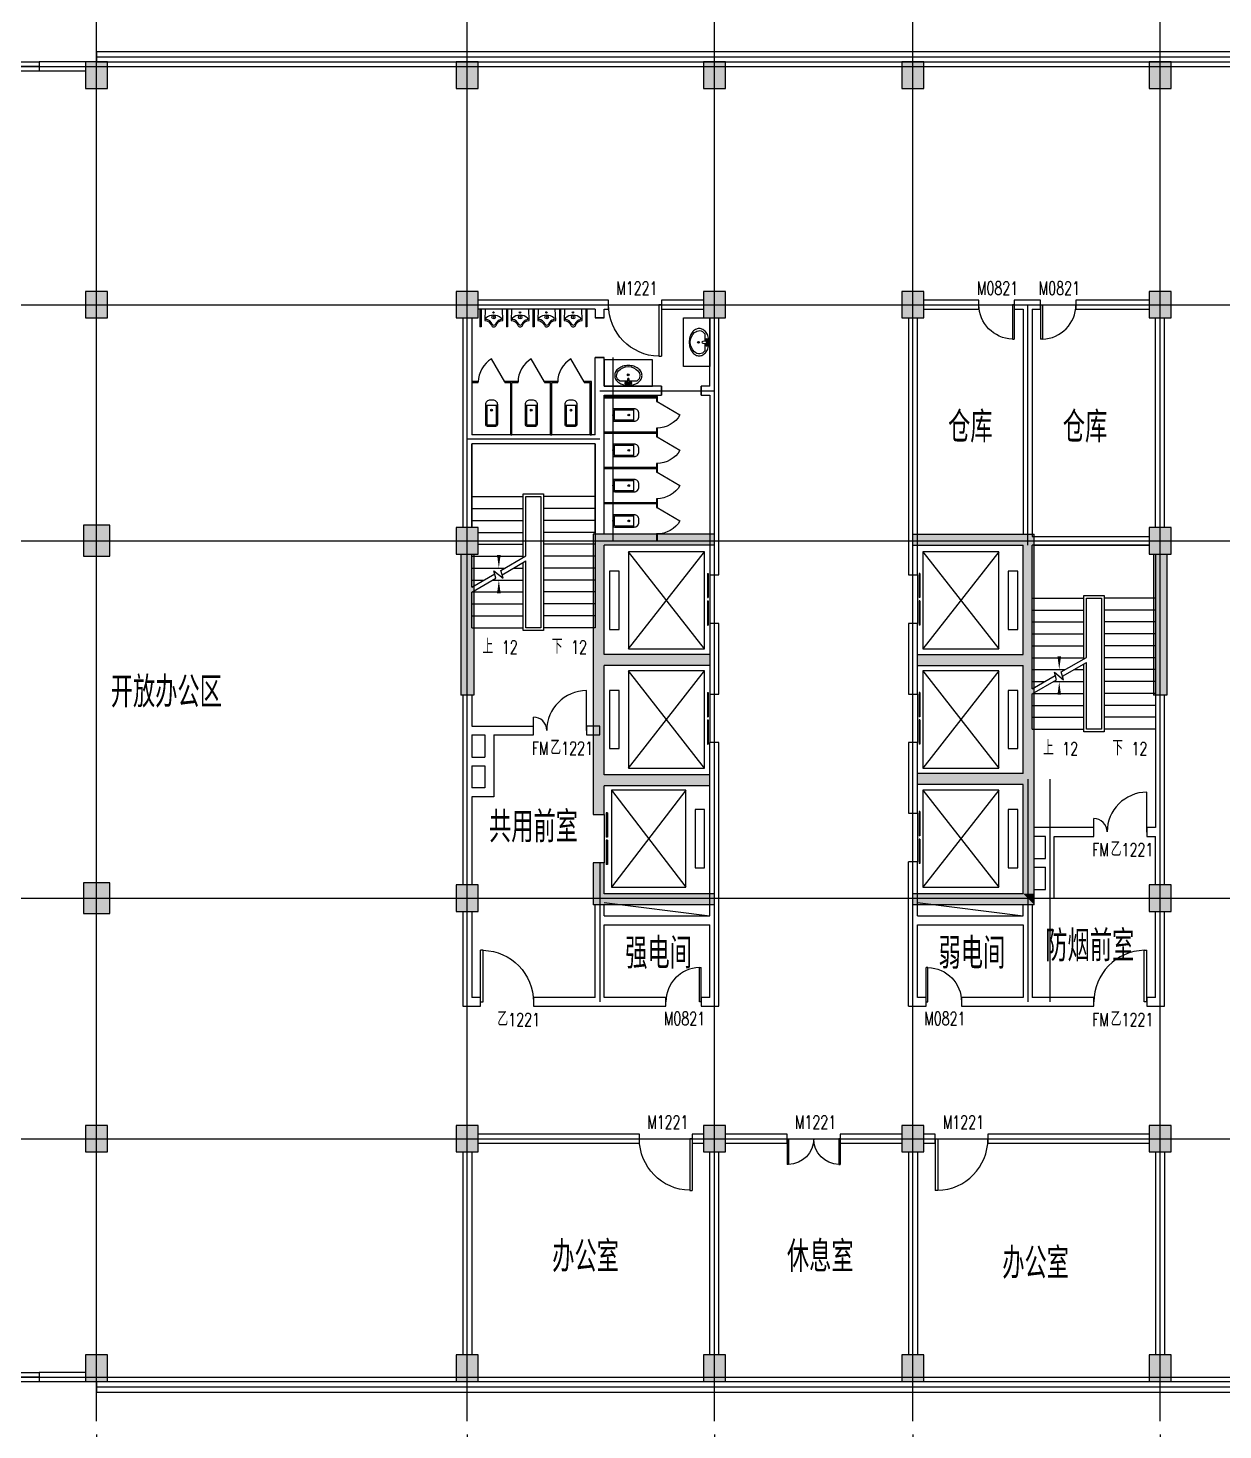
# Model space of a CAD drawing. Extents: x -1 to 1050000, y -900000 to 0.
# Drawn here: x 251136 to 278216, y -330769 to -299000 of the extents above; entities that cross this region are included whole.
import ezdxf

# ---------------------------------------------------------------- set-up
doc = ezdxf.new("R2010")
doc.units = 0
doc.header["$LTSCALE"] = 1000
doc.header["$MEASUREMENT"] = 0
doc.linetypes.add('DASH', pattern=[0.35, 0.25, -0.1])
for name, color, linetype in [('AXIS', 3, 'Continuous'), ('COLUMN', 9, 'Continuous'), ('CURTWALL', 4, 'Continuous'), ('DIM_SYMB', 3, 'Continuous'), ('DOOR_FIRE', 4, 'Continuous'), ('DOOR_FIRE_TEXT', 7, 'Continuous'), ('EVTR', 2, 'Continuous'), ('LATRINE', 6, 'Continuous'), ('LVTRY', 6, 'Continuous'), ('PUB_HATCH', 8, 'Continuous'), ('PUB_TEXT', 7, 'Continuous'), ('STAIR', 2, 'Continuous'), ('Text', 7, 'Continuous'), ('WALL', 9, 'Continuous'), ('WINDOW', 4, 'Continuous'), ('WINDOW_TEXT', 7, 'Continuous')]:
    doc.layers.add(name, color=color, linetype=linetype)
doc.layers.add('DOTE', color=1, linetype='Continuous', plot=False)
doc.layers.add('DOTE_EXCLUDED', color=1, linetype='Continuous', plot=False)
doc.layers.add('hole', color=60, linetype='Continuous', lineweight=9)
doc.styles.add('_TCH_DIM', font='SIMPLEX', dxfattribs={"bigfont": 'GBCBIG'})
doc.styles.add('_TCH_DIM_T3', font='SIMPLEX', dxfattribs={"width": 0.705882, "bigfont": 'GBCBIG'})
doc.styles.add('_TCH_WINDOW', font='SIMPLEX', dxfattribs={"bigfont": 'GBCBIG'})
doc.styles.get("Standard").update_dxf_attribs({"font": 'gbenor.shx', "bigfont": 'gbcbig.shx'})
doc.dimstyles.new('_TCH_ARCH&&100', dxfattribs={"dimtxt": 297.5, "dimasz": 100, "dimexe": 250, "dimexo": 300, "dimgap": 126.25, "dimtad": 1, "dimdec": 0, "dimzin": 0, "dimdsep": 46, "dimtxsty": '_TCH_DIM_T3', "dimblk": 'ARCHTICK', "dimcen": 0.09, "dimclrt": 7, "dimazin": 2, "dimtfac": 1, "dimtdec": 0, "dimtix": 1, "dimtmove": 2, "dimatfit": 3, "dimfxl": 1, "dimtolj": 1, "dimtzin": 0, "dimarcsym": 0})

# ---------------------------------------------------------------- blocks, each defined once
blk = doc.blocks.new('_ArchTick')
at = {"color": 0, "linetype": 'ByBlock', "const_width": 0.4}
blk.add_lwpolyline([(-0.5, -0.5), (0.5, 0.5)], dxfattribs=at)
blk = doc.blocks.new('*D272')
at = {"layer": 'AXIS', "color": 0, "lineweight": -2, "transparency": 16777216}
for p, q in [((244291, -330869), (244291, -333319)), ((252691, -330869), (252691, -333319)), ((244291, -333069), (252691, -333069))]:
    blk.add_line(p, q, dxfattribs=at)
at = {"layer": 'Defpoints', "color": 0, "transparency": 16777216}
for p in [(244291, -330569), (252691, -330569), (252691, -333069)]:
    blk.add_point(p, dxfattribs=at)
at = {"layer": 'AXIS', "color": 0, "lineweight": -2, "transparency": 16777216, "xscale": 300, "yscale": 300, "zscale": 300, "rotation": 180}
blk.add_blockref('_ArchTick', (244291, -333069), dxfattribs=at)
at = {"layer": 'AXIS', "color": 0, "lineweight": -2, "transparency": 16777216, "xscale": 300, "yscale": 300, "zscale": 300}
blk.add_blockref('_ArchTick', (252691, -333069), dxfattribs=at)
at = {"layer": 'AXIS', "color": 7, "transparency": 16777216, "insert": (248491, -332644), "char_height": 550, "attachment_point": 5, "style": '_TCH_DIM_T3'}
blk.add_mtext('\\A1;8400', dxfattribs=at)
blk = doc.blocks.new('*D273')
at = {"layer": 'AXIS', "color": 0, "lineweight": -2, "transparency": 16777216}
for p, q in [((252691, -330869), (252691, -333319)), ((261091, -330869), (261091, -333319)), ((252691, -333069), (261091, -333069))]:
    blk.add_line(p, q, dxfattribs=at)
at = {"layer": 'Defpoints', "color": 0, "transparency": 16777216}
for p in [(252691, -330569), (261091, -330569), (261091, -333069)]:
    blk.add_point(p, dxfattribs=at)
at = {"layer": 'AXIS', "color": 0, "lineweight": -2, "transparency": 16777216, "xscale": 300, "yscale": 300, "zscale": 300, "rotation": 180}
blk.add_blockref('_ArchTick', (252691, -333069), dxfattribs=at)
at = {"layer": 'AXIS', "color": 0, "lineweight": -2, "transparency": 16777216, "xscale": 300, "yscale": 300, "zscale": 300}
blk.add_blockref('_ArchTick', (261091, -333069), dxfattribs=at)
at = {"layer": 'AXIS', "color": 7, "transparency": 16777216, "insert": (256891, -332644), "char_height": 550, "attachment_point": 5, "style": '_TCH_DIM_T3'}
blk.add_mtext('\\A1;8400', dxfattribs=at)
blk = doc.blocks.new('*D274')
at = {"layer": 'AXIS', "color": 0, "lineweight": -2, "transparency": 16777216}
for p, q in [((261091, -330869), (261091, -333319)), ((266691, -330869), (266691, -333319)), ((261091, -333069), (266691, -333069))]:
    blk.add_line(p, q, dxfattribs=at)
at = {"layer": 'Defpoints', "color": 0, "transparency": 16777216}
for p in [(261091, -330569), (266691, -330569), (266691, -333069)]:
    blk.add_point(p, dxfattribs=at)
at = {"layer": 'AXIS', "color": 0, "lineweight": -2, "transparency": 16777216, "xscale": 300, "yscale": 300, "zscale": 300, "rotation": 180}
blk.add_blockref('_ArchTick', (261091, -333069), dxfattribs=at)
at = {"layer": 'AXIS', "color": 0, "lineweight": -2, "transparency": 16777216, "xscale": 300, "yscale": 300, "zscale": 300}
blk.add_blockref('_ArchTick', (266691, -333069), dxfattribs=at)
at = {"layer": 'AXIS', "color": 7, "transparency": 16777216, "insert": (263891, -332644), "char_height": 550, "attachment_point": 5, "style": '_TCH_DIM_T3'}
blk.add_mtext('\\A1;5600', dxfattribs=at)
blk = doc.blocks.new('*D281')
at = {"layer": 'AXIS', "color": 0, "lineweight": -2, "transparency": 16777216}
for p, q in [((266691, -330869), (266691, -333319)), ((271191, -330869), (271191, -333319)), ((266691, -333069), (271191, -333069))]:
    blk.add_line(p, q, dxfattribs=at)
at = {"layer": 'Defpoints', "color": 0, "transparency": 16777216}
for p in [(266691, -330569), (271191, -330569), (271191, -333069)]:
    blk.add_point(p, dxfattribs=at)
at = {"layer": 'AXIS', "color": 0, "lineweight": -2, "transparency": 16777216, "xscale": 300, "yscale": 300, "zscale": 300, "rotation": 180}
blk.add_blockref('_ArchTick', (266691, -333069), dxfattribs=at)
at = {"layer": 'AXIS', "color": 0, "lineweight": -2, "transparency": 16777216, "xscale": 300, "yscale": 300, "zscale": 300}
blk.add_blockref('_ArchTick', (271191, -333069), dxfattribs=at)
at = {"layer": 'AXIS', "color": 7, "transparency": 16777216, "insert": (268941, -332644), "char_height": 550, "attachment_point": 5, "style": '_TCH_DIM_T3'}
blk.add_mtext('\\A1;4500', dxfattribs=at)
blk = doc.blocks.new('*D282')
at = {"layer": 'AXIS', "color": 0, "lineweight": -2, "transparency": 16777216}
for p, q in [((271191, -330869), (271191, -333319)), ((276791, -330869), (276791, -333319)), ((271191, -333069), (276791, -333069))]:
    blk.add_line(p, q, dxfattribs=at)
at = {"layer": 'Defpoints', "color": 0, "transparency": 16777216}
for p in [(271191, -330569), (276791, -330569), (276791, -333069)]:
    blk.add_point(p, dxfattribs=at)
at = {"layer": 'AXIS', "color": 0, "lineweight": -2, "transparency": 16777216, "xscale": 300, "yscale": 300, "zscale": 300, "rotation": 180}
blk.add_blockref('_ArchTick', (271191, -333069), dxfattribs=at)
at = {"layer": 'AXIS', "color": 0, "lineweight": -2, "transparency": 16777216, "xscale": 300, "yscale": 300, "zscale": 300}
blk.add_blockref('_ArchTick', (276791, -333069), dxfattribs=at)
at = {"layer": 'AXIS', "color": 7, "transparency": 16777216, "insert": (273991, -332644), "char_height": 550, "attachment_point": 5, "style": '_TCH_DIM_T3'}
blk.add_mtext('\\A1;5600', dxfattribs=at)
blk = doc.blocks.new('*D283')
at = {"layer": 'AXIS', "color": 0, "lineweight": -2, "transparency": 16777216}
for p, q in [((276791, -330869), (276791, -333319)), ((285191, -330869), (285191, -333319)), ((276791, -333069), (285191, -333069))]:
    blk.add_line(p, q, dxfattribs=at)
at = {"layer": 'Defpoints', "color": 0, "transparency": 16777216}
for p in [(276791, -330569), (285191, -330569), (285191, -333069)]:
    blk.add_point(p, dxfattribs=at)
at = {"layer": 'AXIS', "color": 0, "lineweight": -2, "transparency": 16777216, "xscale": 300, "yscale": 300, "zscale": 300, "rotation": 180}
blk.add_blockref('_ArchTick', (276791, -333069), dxfattribs=at)
at = {"layer": 'AXIS', "color": 0, "lineweight": -2, "transparency": 16777216, "xscale": 300, "yscale": 300, "zscale": 300}
blk.add_blockref('_ArchTick', (285191, -333069), dxfattribs=at)
at = {"layer": 'AXIS', "color": 7, "transparency": 16777216, "insert": (280991, -332644), "char_height": 550, "attachment_point": 5, "style": '_TCH_DIM_T3'}
blk.add_mtext('\\A1;8400', dxfattribs=at)
blk = doc.blocks.new('$DorLib2D$00000001')
for p, q in [((0.45, 0.975), (0.5, 0.975)), ((0.45, 0), (0.45, 0.975)), ((0.5, 0), (0.5, 0.975)), ((0.5, 0), (0.45, 0))]:
    blk.add_line(p, q)
at = {"lineweight": 13}
blk.add_arc((0.475, 0), 0.975, 91.4693, 180, dxfattribs=at)
blk = doc.blocks.new('_FZH')
blk.add_lwpolyline([(-0.5, -0.5), (0.5, -0.5), (0.5, 0.5), (-0.5, 0.5)], close=True)
at = {"layer": 'PUB_HATCH'}
blk.add_solid([(-0.5, -0.5), (0.5, -0.5), (-0.5, 0.5), (0.5, 0.5)], dxfattribs=at)
blk = doc.blocks.new('$DorLib2D$00000002')
for p, q in [((-0.5, 0), (-0.5, 0.4875)), ((-0.475, 0.4875), (-0.5, 0.4875)), ((-0.475, 0), (-0.475, 0.4875)), ((0.475, 0), (0.475, 0.4875)), ((0.475, 0.4875), (0.5, 0.4875)), ((0.5, 0), (0.5, 0.4875)), ((-0.5, 0), (-0.475, 0)), ((0.5, 0), (0.475, 0))]:
    blk.add_line(p, q)
at = {"lineweight": 13}
for centre, start, end in [((-0.4875, 0), 0, 88.53072), ((0.4875, 0), 91.46928, 180)]:
    blk.add_arc(centre, 0.4875, start, end, dxfattribs=at)
blk = doc.blocks.new('$lvtry$00000225')
at = {"color": 0}
blk.add_line((-181, -234), (-181, -234), dxfattribs=at)
blk.add_lwpolyline([(53, -374, -0.307493), (205, -257), (195, 0), (-195, 0), (-205, -256, -0.265776), (-54, -366, 0.591279)], format="xyb", close=True, dxfattribs=at)
for centre, radius in [((-1, -182), 40.3), ((-6, -75), 15.8)]:
    blk.add_circle(centre, radius, dxfattribs=at)
for centre, radius, start, end in [((-161, -223), 22.7, 134.5857, 206.4573), ((-200, -412), 179, 22.2984, 83.8043), ((-5, -382), 245, 45.4143, 134.5857), ((199, -407), 174, 100.5676, 157.7034), ((153, -222), 20.3, 314.5857, 45.4143), ((1, -326), 39.6, 206.4354, 337.7034)]:
    blk.add_arc(centre, radius, start, end, dxfattribs=at)
for p in [(-6, -75), (-1, -182)]:
    blk.add_point(p, dxfattribs=at)
blk = doc.blocks.new('$lvtry$00000201')
at = {"color": 0}
for p, q in [((100, -30, 0), (-100, -30, 0)), ((110, -470, 0), (110, -40, 0)), ((140, -470, 0), (-140, -470, 0))]:
    blk.add_line(p, q, dxfattribs=at)
at = {"color": 0, "elevation": 0}
blk.add_lwpolyline([(140, -40, 0.414214), (100, 0), (-100, 0, 0.414214), (-140, -40), (-140, -480, 0.414214), (-30, -590), (30, -590, 0.414214), (140, -480)], format="xyb", close=True, dxfattribs=at)
blk.add_lwpolyline([(-110, -40), (-110, -470)], dxfattribs=at)
at = {"color": 0}
blk.add_circle((0, -359, 0), 20, dxfattribs=at)
for centre, start, end in [((-100, -40, 0), 90, 180), ((100, -40, 0), 0, 90)]:
    blk.add_arc(centre, 10, start, end, dxfattribs=at)
for p in [(0, 0, 0), (0, -359, 0)]:
    blk.add_point(p, dxfattribs=at)
blk = doc.blocks.new('$TCHSYS$APDOOR2D')
blk.add_line((0.5, 0), (0, 0.866))
at = {"lineweight": 13}
blk.add_arc((0.5, 0), 1, 120, 180, dxfattribs=at)
blk = doc.blocks.new('$lvtry$00000202')
at = {"color": 0}
for p, q in [((-110, -40, 0), (-110, -470, 0)), ((100, -30, 0), (-100, -30, 0)), ((110, -470, 0), (110, -40, 0)), ((140, -470, 0), (-140, -470, 0))]:
    blk.add_line(p, q, dxfattribs=at)
at = {"color": 0, "elevation": 0}
blk.add_lwpolyline([(140, -40, 0.414214), (100, 0), (-100, 0, 0.414214), (-140, -40), (-140, -480, 0.414214), (-30, -590), (30, -590, 0.414214), (140, -480)], format="xyb", close=True, dxfattribs=at)
at = {"color": 0}
blk.add_circle((0, -359, 0), 20, dxfattribs=at)
for centre, start, end in [((-100, -40, 0), 90, 180), ((100, -40, 0), 0, 90)]:
    blk.add_arc(centre, 10, start, end, dxfattribs=at)
for p in [(0, 0, 0), (0, -359, 0)]:
    blk.add_point(p, dxfattribs=at)
blk = doc.blocks.new('$lvtry$00000196')
at = {"color": 0}
for points in [[(219, -385, 0.106486), (289, -308, 0.130324), (310, -225, 0.130324), (289, -143, 0.106486), (219, -66, 0.084172), (123, -18, 0.073176), (0, 0, 0.073176), (-123, -18, 0.084172), (-219, -66, 0.106486), (-289, -143, 0.130324), (-310, -225, 0.130324), (-289, -308, 0.106486), (-219, -385, 0.084172), (-123, -433, 0.073176), (0, -451, 0.073176), (123, -433, 0.084172)], [(-22, -44), (-17, -142, 1), (21, -142), (26, -44, 0.493794)]]:
    blk.add_lwpolyline(points, format="xyb", close=True, dxfattribs=at)
for points in [[(-218, -329, -0.467303), (-199, -103, -0.154885), (-179, -96), (-17, -96, -0.154885)], [(21, -96), (183, -96, -0.154885), (203, -103, -0.467303), (222, -329, -0.210278), (2, -430, -0.210278), (-218, -329, -0.467303)]]:
    blk.add_lwpolyline(points, format="xyb", dxfattribs=at)
for points in [[(-52, -25), (56, -25)], [(-52, -78), (-20, -78)], [(24, -78), (56, -78)]]:
    blk.add_lwpolyline(points, dxfattribs=at)
for centre, radius in [((-52, -52), 19.4), ((-52, -52), 12.6), ((2, -241), 19.7), ((2, -241), 14.7), ((56, -52), 19.4), ((56, -52), 12.6)]:
    blk.add_circle(centre, radius, dxfattribs=at)
for centre, start, end in [((-52, -52), 90, 270), ((56, -52), 270, 90)]:
    blk.add_arc(centre, 26.5, start, end, dxfattribs=at)
for p in [(2, -62), (2, -241)]:
    blk.add_point(p, dxfattribs=at)
blk = doc.blocks.new('$WINLIB2D$00000002')
at = {"color": 0}
for points in [[(-0.5, 0.5), (0.5, 0.5)], [(-0.5, 0.5), (-0.5, -0.5)], [(0.5, 0.5), (0.5, -0.5)], [(0.5, 0), (-0.5, 0)], [(-0.5, -0.5), (0.5, -0.5)]]:
    blk.add_lwpolyline(points, dxfattribs=at)
blk = doc.blocks.new('$DORLIB2D$00000127')
at = {"color": 0}
for points in [[(-0.533, 0.795), (-0.533, 0.69)], [(-0.033, 0.795), (-0.533, 0.795)], [(-0.033, 0.69), (-0.533, 0.69)], [(-0.033, 0.795), (-0.033, 0.69)], [(0.533, 0.795), (0.033, 0.795)], [(0.033, 0.795), (0.033, 0.69)], [(0.533, 0.69), (0.033, 0.69)], [(0.533, 0.795), (0.533, 0.69)], [(0.5, 0.5), (-0.5, 0.5)]]:
    blk.add_lwpolyline(points, dxfattribs=at)
blk = doc.blocks.new('$DorLib2D$00000224')
at = {"color": 0}
for p, q in [((0.5, -0.001), (0.5, 0.753)), ((-0.5, 0), (-0.5, 0.253))]:
    blk.add_line(p, q, dxfattribs=at)
for centre, radius, start, end in [((0.505, -0.002), 0.755, 90.3505, 179.7238), ((-0.501, 0.003), 0.251, 359.7899, 89.8193)]:
    blk.add_arc(centre, radius, start, end, dxfattribs=at)

msp = doc.modelspace()

# ---------------------------------------------------------------- hatches: boundary and pattern name
at = {"layer": 'PUB_HATCH'}
for points in [[(264107.26, -313318.75), (264190.6, -313193.75), (264190.6, -310718.75), (263940.6, -310468.75), (263940.6, -313318.75)], [(266690.6, -310718.75), (266690.6, -310468.75), (263940.6, -310468.75), (264190.6, -310718.75)], [(271190.6, -310468.75), (271190.6, -310718.75), (273690.6, -310718.75), (273940.6, -310468.75)], [(273773.93, -313318.75), (273940.6, -313318.75), (273940.6, -310468.75), (273690.6, -310718.75), (273690.6, -313193.75)], [(261240.6, -310918.75), (260940.6, -310918.75), (260940.6, -314118.75), (261240.6, -314118.75)], [(276940.6, -310918.75), (276640.6, -310918.75), (276640.6, -314118.75), (276940.6, -314118.75)], [(266590.6, -313443.75), (266590.6, -313193.75), (264190.6, -313193.75), (264107.26, -313318.75), (264190.6, -313443.75)], [(271290.6, -313193.75), (271290.6, -313443.75), (273690.6, -313443.75), (273773.93, -313318.75), (273690.6, -313193.75)], [(264107.26, -316037.71), (264190.6, -315921.04), (264190.6, -313443.75), (264107.26, -313318.75), (263940.6, -313318.75), (263940.6, -316021.04)], [(273773.93, -316018.75), (273940.6, -316018.75), (273940.6, -313318.75), (273773.93, -313318.75), (273690.6, -313443.75), (273690.6, -315893.75)], [(263940.6, -316021.04), (263940.6, -316818.75), (264190.6, -316818.75), (264190.6, -316171.04), (264107.26, -316037.71)], [(266590.6, -316171.04), (266590.6, -315921.04), (264190.6, -315921.04), (264107.26, -316037.71), (264190.6, -316171.04)], [(273773.93, -316018.75), (273690.6, -315893.75), (271290.6, -315893.75), (271290.6, -316143.75), (273690.6, -316143.75)], [(273690.6, -317218.75), (273940.6, -317218.75), (273940.6, -316018.75), (273773.93, -316018.75), (273690.6, -316143.75)], [(273690.6, -317918.75), (273940.6, -317918.75), (273940.6, -317218.75), (273690.6, -317218.75)], [(264190.6, -318618.75), (264190.6, -317918.75), (263940.6, -317918.75), (263940.6, -318868.75)], [(273690.6, -318618.75), (273940.6, -318618.75), (273940.6, -317918.75), (273690.6, -317918.75)], [(266690.6, -318868.75), (266690.6, -318618.75), (264190.6, -318618.75), (263940.6, -318868.75)], [(273690.6, -318618.75), (271190.6, -318618.75), (271190.6, -318868.75), (273940.6, -318868.75)], [(273940.6, -318868.75), (273940.6, -318618.75), (273690.6, -318618.75)]]:
    msp.add_hatch(color=256, dxfattribs=at).paths.add_polyline_path(points)

# ---------------------------------------------------------------- linework, layer by layer
at = {"layer": 'CURTWALL'}
for p, q in [((252690.6, -299528.75), (285190.6, -299528.75)), ((252690.6, -299528.75), (252690.6, -299768.75)), ((252690.6, -299648.75), (285190.6, -299648.75)), ((252690.6, -299768.75), (285190.6, -299768.75)), ((252690.6, -329668.75), (285190.6, -329668.75)), ((252690.6, -329668.75), (252690.6, -329908.75)), ((252690.6, -329788.75), (285190.6, -329788.75)), ((252690.6, -329908.75), (285190.6, -329908.75))]:
    msp.add_line(p, q, dxfattribs=at)
at = {"layer": 'DIM_SYMB'}
for points in [[(263375.6, -312723.75, 0, 0, 0), (263375.6, -309018.75, 0, 0, 0), (261805.6, -309018.75, 0, 0, 0), (261805.6, -311238.75, 0, 80, 0), (261805.6, -310938.75, 0, 0, 0)], [(276075.6, -315023.75, 0, 0, 0), (276075.6, -311318.75, 0, 0, 0), (274505.6, -311318.75, 0, 0, 0), (274505.6, -313538.75, 0, 80, 0), (274505.6, -313238.75, 0, 0, 0)], [(261805.6, -312723.75, 0, 0, 0), (261805.6, -311508.75, 0, 80, 0), (261805.6, -311808.75, 0, 0, 0)], [(274505.6, -315023.75, 0, 0, 0), (274505.6, -313808.75, 0, 80, 0), (274505.6, -314108.75, 0, 0, 0)]]:
    msp.add_lwpolyline(points, format="xyseb", dxfattribs=at)
at = {"layer": 'DOTE'}
for p, q in [((252690.6, -330568.75), (252690.6, -298868.75)), ((261090.6, -330568.75), (261090.6, -298868.75)), ((266690.6, -330568.75), (266690.6, -298868.75)), ((271190.6, -330568.75), (271190.6, -298868.75)), ((276790.6, -330568.75), (276790.6, -298868.75)), ((243290.6, -299868.75), (294590.6, -299868.75)), ((243290.6, -305268.75), (294590.6, -305268.75)), ((243290.6, -310618.75), (294590.6, -310618.75)), ((243290.6, -318718.75), (294590.6, -318718.75)), ((243290.6, -324168.75), (294590.6, -324168.75)), ((243290.6, -329568.75), (294590.6, -329568.75))]:
    msp.add_line(p, q, dxfattribs=at)
at = {"layer": 'DOTE_EXCLUDED'}
for p, q in [((273790.6, -310718.75), (273790.6, -305268.75)), ((264390.6, -306468.75), (264390.6, -310618.75)), ((264090.6, -307218.75), (266690.6, -307218.75)), ((264090.6, -308318.75), (261090.6, -308318.75)), ((273790.6, -316018.75), (273790.6, -321068.75)), ((274290.6, -316018.75), (274290.6, -321068.75)), ((264090.6, -317918.75), (264090.6, -321068.75))]:
    msp.add_line(p, q, dxfattribs=at)
at = {"layer": 'EVTR'}
for p, q in [((266465.6, -310868.75), (264745.6, -310868.75)), ((264745.6, -310868.75), (264745.6, -313068.75)), ((264745.6, -313068.75), (266465.6, -310868.75)), ((266465.6, -313068.75), (264745.6, -310868.75)), ((266465.6, -313068.75), (266465.6, -310868.75)), ((273135.6, -310868.75), (271415.6, -310868.75)), ((271415.6, -310868.75), (271415.6, -313068.75)), ((273135.6, -310868.75), (271415.6, -313068.75)), ((271415.6, -310868.75), (273135.6, -313068.75)), ((273135.6, -313068.75), (273135.6, -310868.75)), ((264530.6, -311308.75), (264315.6, -311308.75)), ((264315.6, -311308.75), (264315.6, -312628.75)), ((264530.6, -312628.75), (264530.6, -311308.75)), ((273565.6, -311308.75), (273350.6, -311308.75)), ((273350.6, -311308.75), (273350.6, -312628.75)), ((273565.6, -312628.75), (273565.6, -311308.75)), ((264315.6, -312628.75), (264530.6, -312628.75)), ((273350.6, -312628.75), (273565.6, -312628.75)), ((264745.6, -313068.75), (266465.6, -313068.75)), ((271415.6, -313068.75), (273135.6, -313068.75)), ((266465.6, -313568.75), (264745.6, -313568.75)), ((264745.6, -313568.75), (264745.6, -315768.75)), ((264745.6, -315768.75), (266465.6, -313568.75)), ((266465.6, -315768.75), (264745.6, -313568.75)), ((266465.6, -315768.75), (266465.6, -313568.75)), ((273135.6, -313568.75), (271415.6, -313568.75)), ((271415.6, -313568.75), (271415.6, -315768.75)), ((273135.6, -313568.75), (271415.6, -315768.75)), ((271415.6, -313568.75), (273135.6, -315768.75)), ((273135.6, -315768.75), (273135.6, -313568.75)), ((264530.6, -314008.75), (264315.6, -314008.75)), ((264315.6, -314008.75), (264315.6, -315328.75)), ((264530.6, -315328.75), (264530.6, -314008.75)), ((273565.6, -314008.75), (273350.6, -314008.75)), ((273350.6, -314008.75), (273350.6, -315328.75)), ((273565.6, -315328.75), (273565.6, -314008.75)), ((264315.6, -315328.75), (264530.6, -315328.75)), ((273350.6, -315328.75), (273565.6, -315328.75)), ((264745.6, -315768.75), (266465.6, -315768.75)), ((271415.6, -315768.75), (273135.6, -315768.75)), ((266044.88, -316268.75), (264361.99, -316268.75)), ((264361.99, -316268.75), (264361.99, -318468.75)), ((266044.88, -316268.75), (264361.99, -318468.75)), ((264361.99, -316268.75), (266044.88, -318468.75)), ((266044.88, -318468.75), (266044.88, -316268.75)), ((273135.6, -316268.75), (271415.6, -316268.75)), ((271415.6, -316268.75), (271415.6, -318468.75)), ((273135.6, -316268.75), (271415.6, -318468.75)), ((271415.6, -316268.75), (273135.6, -318468.75)), ((273135.6, -318468.75), (273135.6, -316268.75)), ((266465.6, -316708.75), (266255.24, -316708.75)), ((266255.24, -316708.75), (266255.24, -318028.75)), ((266465.6, -318028.75), (266465.6, -316708.75)), ((273565.6, -316708.75), (273350.6, -316708.75)), ((273350.6, -316708.75), (273350.6, -318028.75)), ((273565.6, -318028.75), (273565.6, -316708.75)), ((266255.24, -318028.75), (266465.6, -318028.75)), ((273350.6, -318028.75), (273565.6, -318028.75)), ((264361.99, -318468.75), (266044.88, -318468.75)), ((271415.6, -318468.75), (273135.6, -318468.75))]:
    msp.add_line(p, q, dxfattribs=at)
at = {"layer": 'hole'}
for p, q in [((264190.6, -318818.75), (266590.6, -319118.75)), ((271290.6, -318818.75), (273690.6, -319118.75))]:
    msp.add_line(p, q, dxfattribs=at)
at = {"layer": 'LATRINE'}
for p, q in [((261378.1, -305368.75), (261378.1, -305768.75)), ((261403.1, -305368.75), (261378.1, -305368.75)), ((261403.1, -305368.75), (261403.1, -305768.75)), ((261978.1, -305368.75), (261978.1, -305768.75)), ((262003.1, -305368.75), (261978.1, -305368.75)), ((262003.1, -305368.75), (262003.1, -305768.75)), ((262578.1, -305368.75), (262578.1, -305768.75)), ((262603.1, -305368.75), (262578.1, -305368.75)), ((262603.1, -305368.75), (262603.1, -305768.75)), ((263178.1, -305368.75), (263178.1, -305768.75)), ((263203.1, -305368.75), (263178.1, -305368.75)), ((263203.1, -305368.75), (263203.1, -305768.75)), ((263778.1, -305368.75), (263778.1, -305768.75)), ((263803.1, -305368.75), (263778.1, -305368.75)), ((263803.1, -305368.75), (263803.1, -305768.75)), ((261403.1, -305768.75), (261378.1, -305768.75)), ((262003.1, -305768.75), (261978.1, -305768.75)), ((262603.1, -305768.75), (262578.1, -305768.75)), ((263203.1, -305768.75), (263178.1, -305768.75)), ((263803.1, -305768.75), (263778.1, -305768.75)), ((261340.6, -307006.25), (261190.6, -307006.25)), ((261190.6, -307006.25), (261190.6, -307031.25)), ((261190.6, -307031.25), (261340.6, -307031.25)), ((261340.6, -307031.25), (261340.6, -307006.25)), ((262240.6, -307006.25), (261940.6, -307006.25)), ((261940.6, -307006.25), (261940.6, -307031.25)), ((261940.6, -307031.25), (262078.1, -307031.25)), ((262078.1, -308218.75), (262078.1, -307031.25)), ((262103.1, -308218.75), (262103.1, -307031.25)), ((262103.1, -307031.25), (262240.6, -307031.25)), ((262240.6, -307031.25), (262240.6, -307006.25)), ((263140.6, -307006.25), (262840.6, -307006.25)), ((262840.6, -307006.25), (262840.6, -307031.25)), ((262840.6, -307031.25), (262978.1, -307031.25)), ((262978.1, -308218.75), (262978.1, -307031.25)), ((263003.1, -308218.75), (263003.1, -307031.25)), ((263003.1, -307031.25), (263140.6, -307031.25)), ((263140.6, -307031.25), (263140.6, -307006.25)), ((263903.1, -307006.25), (263740.6, -307006.25)), ((263740.6, -307006.25), (263740.6, -307031.25)), ((263740.6, -307031.25), (263878.1, -307031.25)), ((263878.1, -308218.75), (263878.1, -307031.25)), ((263903.1, -308218.75), (263903.1, -307006.25)), ((264190.6, -307352.87), (265403.1, -307352.87)), ((264190.6, -307352.87), (264190.6, -307377.87)), ((264190.6, -307377.87), (265378.1, -307377.87)), ((265378.1, -307377.87), (265378.1, -307465.32)), ((265378.1, -307465.32), (265403.1, -307465.32)), ((265403.1, -307465.32), (265403.1, -307352.87)), ((264190.6, -308152.77), (265378.1, -308152.77)), ((264190.6, -308152.77), (264190.6, -308177.77)), ((265403.1, -308065.32), (265378.1, -308065.32)), ((265378.1, -308065.32), (265378.1, -308152.77)), ((265403.1, -308265.2), (265403.1, -308065.32)), ((262078.1, -308218.75), (262103.1, -308218.75)), ((262978.1, -308218.75), (263003.1, -308218.75)), ((263878.1, -308218.75), (263903.1, -308218.75)), ((264190.6, -308177.77), (265378.1, -308177.77)), ((265378.1, -308177.77), (265378.1, -308265.2)), ((265378.1, -308265.2), (265403.1, -308265.2)), ((264190.6, -308952.63), (265378.1, -308952.63)), ((264190.6, -308952.63), (264190.6, -308977.63)), ((264190.6, -308977.63), (265378.1, -308977.63)), ((265403.1, -308865.2), (265378.1, -308865.2)), ((265378.1, -308865.2), (265378.1, -308952.63)), ((265378.1, -308977.63), (265378.1, -309065.06)), ((265378.1, -309065.06), (265403.1, -309065.06)), ((265403.1, -309065.06), (265403.1, -308865.2)), ((265403.1, -309665.06), (265378.1, -309665.06)), ((265378.1, -309665.06), (265378.1, -309752.5)), ((265403.1, -309864.94), (265403.1, -309665.06)), ((264190.6, -309752.5), (265378.1, -309752.5)), ((264190.6, -309752.5), (264190.6, -309777.5)), ((264190.6, -309777.5), (265378.1, -309777.5)), ((265378.1, -309777.5), (265378.1, -309864.94)), ((265378.1, -309864.94), (265403.1, -309864.94)), ((265403.1, -310464.94), (265378.1, -310464.94)), ((265378.1, -310464.94), (265378.1, -310618.75)), ((265378.1, -310618.75), (265403.1, -310618.75)), ((265403.1, -310618.75), (265403.1, -310464.94))]:
    msp.add_line(p, q, dxfattribs=at)
at = {"layer": 'LVTRY'}
for points in [[(266590.6, -305568.75), (266590.6, -306668.75), (265990.6, -306668.75), (265990.6, -305568.75)], [(264190.6, -307118.75), (265290.6, -307118.75), (265290.6, -306518.75), (264190.6, -306518.75)]]:
    msp.add_lwpolyline(points, close=True, dxfattribs=at)
at = {"layer": 'STAIR'}
for p, q in [((261190.6, -310318.75), (261190.6, -308418.75)), ((263990.6, -308418.75), (261190.6, -308418.75)), ((263990.6, -308418.75), (263990.6, -312588.75)), ((261190.6, -309618.75), (262360.6, -309618.75)), ((262360.6, -310995.59), (262360.6, -309558.75)), ((262360.6, -309558.75), (262820.6, -309558.75)), ((262420.6, -310960.95), (262420.6, -309618.75)), ((262420.6, -309618.75), (262760.6, -309618.75)), ((262760.6, -309618.75), (262760.6, -312588.75)), ((262820.6, -309558.75), (262820.6, -312648.75)), ((263990.6, -309618.75), (262820.6, -309618.75)), ((261190.6, -309888.75), (262360.6, -309888.75)), ((263990.6, -309888.75), (262820.6, -309888.75)), ((261190.6, -310158.75), (262360.6, -310158.75)), ((263990.6, -310158.75), (262820.6, -310158.75)), ((261340.6, -310428.75), (262360.6, -310428.75)), ((261340.6, -310698.75), (262360.6, -310698.75)), ((263990.6, -310428.75), (262820.6, -310428.75)), ((263990.6, -310698.75), (262820.6, -310698.75)), ((261190.6, -311671.09), (261190.6, -310918.75)), ((261190.6, -310968.75), (262360.6, -310968.75)), ((261852.72, -311288.81), (262420.6, -310960.95)), ((263990.6, -310968.75), (262820.6, -310968.75)), ((273890.6, -313971.09), (273890.6, -310718.75)), ((276540.6, -310718.75), (273890.6, -310718.75)), ((276690.6, -310918.75), (276690.6, -314888.75)), ((261190.6, -311238.75), (261939.42, -311238.75)), ((261741.19, -311468.67), (261695.01, -311296.32)), ((261695.01, -311296.32), (261901.06, -311469.21)), ((261901.06, -311469.21), (261852.72, -311288.81)), ((261879.51, -311388.81), (262420.6, -311076.42)), ((262139.42, -311238.75), (262360.6, -311238.75)), ((262360.6, -312648.75), (262360.6, -311111.06)), ((262420.6, -312588.75), (262420.6, -311076.42)), ((263990.6, -311238.75), (262820.6, -311238.75)), ((261190.6, -311671.09), (261714.4, -311368.67)), ((261190.6, -311786.56), (261741.19, -311468.67)), ((261190.6, -311508.75), (261471.77, -311508.75)), ((261671.77, -311508.75), (262360.6, -311508.75)), ((263990.6, -311508.75), (262820.6, -311508.75)), ((261190.6, -312588.75), (261190.6, -311786.56)), ((261204.12, -311778.75), (262360.6, -311778.75)), ((263990.6, -311778.75), (262820.6, -311778.75)), ((273890.6, -311918.75), (275060.6, -311918.75)), ((275060.6, -313295.59), (275060.6, -311858.75)), ((275060.6, -311858.75), (275520.6, -311858.75)), ((275120.6, -313260.95), (275120.6, -311918.75)), ((275120.6, -311918.75), (275460.6, -311918.75)), ((275460.6, -311918.75), (275460.6, -314888.75)), ((275520.6, -311858.75), (275520.6, -314948.75)), ((276690.6, -311918.75), (275520.6, -311918.75)), ((261190.6, -312048.75), (262360.6, -312048.75)), ((263990.6, -312048.75), (262820.6, -312048.75)), ((273890.6, -312188.75), (275060.6, -312188.75)), ((276690.6, -312188.75), (275520.6, -312188.75)), ((261190.6, -312318.75), (262360.6, -312318.75)), ((261190.6, -312588.75), (262360.6, -312588.75)), ((262760.6, -312588.75), (262420.6, -312588.75)), ((263990.6, -312318.75), (262820.6, -312318.75)), ((263990.6, -312588.75), (262820.6, -312588.75)), ((273890.6, -312458.75), (275060.6, -312458.75)), ((276690.6, -312458.75), (275520.6, -312458.75)), ((262820.6, -312648.75), (262360.6, -312648.75)), ((273890.6, -312728.75), (275060.6, -312728.75)), ((276690.6, -312728.75), (275520.6, -312728.75)), ((273890.6, -312998.75), (275060.6, -312998.75)), ((276690.6, -312998.75), (275520.6, -312998.75)), ((273890.6, -313268.75), (275060.6, -313268.75)), ((273890.6, -313538.75), (274639.42, -313538.75)), ((274552.72, -313588.81), (275120.6, -313260.95)), ((274579.51, -313688.81), (275120.6, -313376.42)), ((274839.42, -313538.75), (275060.6, -313538.75)), ((275060.6, -314948.75), (275060.6, -313411.06)), ((275120.6, -314888.75), (275120.6, -313376.42)), ((276690.6, -313268.75), (275520.6, -313268.75)), ((276690.6, -313538.75), (275520.6, -313538.75)), ((273890.6, -313971.09), (274414.4, -313668.67)), ((273890.6, -314086.56), (274441.19, -313768.67)), ((273890.6, -313808.75), (274171.77, -313808.75)), ((274371.77, -313808.75), (275060.6, -313808.75)), ((274441.19, -313768.67), (274395.01, -313596.32)), ((274395.01, -313596.32), (274601.06, -313769.21)), ((274601.06, -313769.21), (274552.72, -313588.81)), ((276690.6, -313808.75), (275520.6, -313808.75)), ((273890.6, -314888.75), (273890.6, -314086.56)), ((273904.12, -314078.75), (275060.6, -314078.75)), ((276690.6, -314078.75), (275520.6, -314078.75)), ((273890.6, -314348.75), (275060.6, -314348.75)), ((276690.6, -314348.75), (275520.6, -314348.75)), ((273890.6, -314618.75), (275060.6, -314618.75)), ((276690.6, -314618.75), (275520.6, -314618.75)), ((273890.6, -314888.75), (275060.6, -314888.75)), ((275520.6, -314948.75), (275060.6, -314948.75)), ((275460.6, -314888.75), (275120.6, -314888.75)), ((276690.6, -314888.75), (275520.6, -314888.75))]:
    msp.add_line(p, q, dxfattribs=at)
at = {"layer": 'WALL'}
for p, q in [((252440.6, -299768.75), (251390.6, -299768.75)), ((251390.6, -299768.75), (251390.6, -299968.75)), ((251390.6, -299968.75), (252440.6, -299968.75)), ((264290.6, -305168.75), (261340.6, -305168.75)), ((264290.6, -305368.75), (264290.6, -305168.75)), ((266440.6, -305168.75), (265490.6, -305168.75)), ((265490.6, -305168.75), (265490.6, -305368.75)), ((272684.57, -305168.75), (271440.6, -305168.75)), ((272684.57, -305368.75), (272684.57, -305168.75)), ((274084.57, -305168.75), (273484.57, -305168.75)), ((273484.57, -305168.75), (273484.57, -305368.75)), ((274084.57, -305368.75), (274084.57, -305168.75)), ((276540.6, -305168.75), (274884.57, -305168.75)), ((274884.57, -305168.75), (274884.57, -305368.75)), ((260990.6, -305568.75), (260990.6, -310318.75)), ((261190.6, -305568.75), (261190.6, -308218.75)), ((263990.6, -305368.75), (261340.6, -305368.75)), ((263990.6, -305368.75), (263990.6, -305568.75)), ((263990.6, -305568.75), (264190.6, -305568.75)), ((264190.6, -305368.75), (264290.6, -305368.75)), ((264190.6, -305568.75), (264190.6, -305368.75)), ((265490.6, -305368.75), (266440.6, -305368.75)), ((266590.6, -307118.75), (266590.6, -305568.75)), ((266790.6, -311392.99), (266790.6, -305568.75)), ((271090.6, -305568.75), (271090.6, -311392.99)), ((271290.6, -311392.99), (271290.6, -305568.75)), ((271440.6, -305368.75), (272684.57, -305368.75)), ((273484.57, -305368.75), (273690.6, -305368.75)), ((273690.6, -305368.75), (273690.6, -310468.75)), ((273890.6, -305368.75), (274084.57, -305368.75)), ((273890.6, -305368.75), (273890.6, -310518.75)), ((274884.57, -305368.75), (276540.6, -305368.75)), ((276690.6, -310318.75), (276690.6, -305568.75)), ((276890.6, -310318.75), (276890.6, -305568.75)), ((263990.6, -308218.75), (263990.6, -306468.75)), ((264190.6, -306468.75), (263990.6, -306468.75)), ((264190.6, -307118.75), (264190.6, -306468.75)), ((265490.6, -307118.75), (264190.6, -307118.75)), ((265490.6, -307318.75), (265490.6, -307118.75)), ((266590.6, -307118.75), (266390.6, -307118.75)), ((266390.6, -307118.75), (266390.6, -307318.75)), ((264190.6, -310468.75), (264190.6, -307318.75)), ((264190.6, -307318.75), (265490.6, -307318.75)), ((266390.6, -307318.75), (266590.6, -307318.75)), ((266590.6, -307318.75), (266590.6, -311392.99)), ((263990.6, -308218.75), (261190.6, -308218.75)), ((263990.6, -308418.75), (261190.6, -308418.75)), ((261190.6, -308418.75), (261190.6, -310318.75)), ((263990.6, -310468.75), (263990.6, -308418.75)), ((266690.6, -310468.75), (263940.6, -310468.75)), ((263940.6, -310468.75), (263940.6, -316818.75)), ((271190.6, -310468.75), (273940.6, -310468.75)), ((273890.6, -310518.75), (276540.6, -310518.75)), ((273940.6, -313318.75), (273940.6, -310468.75)), ((260940.6, -310918.75), (260940.6, -314118.75)), ((261240.6, -310918.75), (261240.6, -314118.75)), ((264190.6, -313193.75), (264190.6, -310718.75)), ((266690.6, -310718.75), (264190.6, -310718.75)), ((271190.6, -310718.75), (273690.6, -310718.75)), ((273690.6, -313193.75), (273690.6, -310718.75)), ((273940.6, -310718.75), (276540.6, -310718.75)), ((276640.6, -310918.75), (276640.6, -314118.75)), ((276940.6, -310918.75), (276940.6, -314118.75)), ((266590.6, -311392.99), (266790.6, -311392.99)), ((271090.6, -311392.99), (271290.6, -311392.99)), ((266790.6, -312492.99), (266590.6, -312492.99)), ((266590.6, -312492.99), (266590.6, -314092.99)), ((266790.6, -314092.99), (266790.6, -312492.99)), ((271090.6, -312492.99), (271090.6, -314092.99)), ((271290.6, -312492.99), (271090.6, -312492.99)), ((271290.6, -314092.99), (271290.6, -312492.99)), ((266590.6, -313193.75), (264190.6, -313193.75)), ((271290.6, -313193.75), (273690.6, -313193.75)), ((266590.6, -313443.75), (264190.6, -313443.75)), ((264190.6, -315921.04), (264190.6, -313443.75)), ((271290.6, -313443.75), (273690.6, -313443.75)), ((273690.6, -315893.75), (273690.6, -313443.75)), ((273940.6, -318618.75), (273940.6, -313318.75)), ((261240.6, -314118.75), (260940.6, -314118.75)), ((260990.6, -314118.75), (260990.6, -318418.75)), ((261190.6, -314118.75), (261190.6, -314818.75)), ((266590.6, -314092.99), (266790.6, -314092.99)), ((271090.6, -314092.99), (271290.6, -314092.99)), ((276940.6, -314118.75), (276640.6, -314118.75)), ((276690.6, -314118.75), (276690.6, -317118.75)), ((276890.6, -318418.75), (276890.6, -314118.75)), ((261190.6, -314818.75), (262590.6, -314818.75)), ((262590.6, -315018.75), (262590.6, -314818.75)), ((264090.6, -314818.75), (263790.6, -314818.75)), ((263790.6, -314818.75), (263790.6, -315018.75)), ((264090.6, -315018.75), (264090.6, -314818.75)), ((261190.6, -315018.75), (261490.6, -315018.75)), ((261190.6, -315018.75), (261190.6, -315518.75)), ((261490.6, -315018.75), (261490.6, -315518.75)), ((261690.6, -315018.75), (262590.6, -315018.75)), ((261690.6, -315018.75), (261690.6, -316418.75)), ((263790.6, -315018.75), (264090.6, -315018.75)), ((266590.6, -318718.75), (266590.6, -315192.99)), ((266790.6, -315192.99), (266590.6, -315192.99)), ((266790.6, -318718.75), (266790.6, -315192.99)), ((271090.6, -315192.99), (271090.6, -316792.99)), ((271290.6, -315192.99), (271090.6, -315192.99)), ((271290.6, -316792.99), (271290.6, -315192.99)), ((261190.6, -315518.75), (261490.6, -315518.75)), ((261190.6, -315718.75), (261190.6, -316218.75)), ((261190.6, -315718.75), (261490.6, -315718.75)), ((261490.6, -315718.75), (261490.6, -316218.75)), ((266590.6, -315921.04), (264190.6, -315921.04)), ((273690.6, -315893.75), (271290.6, -315893.75)), ((261490.6, -316218.75), (261190.6, -316218.75)), ((261190.6, -316418.75), (261190.6, -318418.75)), ((261690.6, -316418.75), (261190.6, -316418.75)), ((264190.6, -316818.75), (264190.6, -316171.04)), ((266590.6, -316171.04), (264190.6, -316171.04)), ((273690.6, -316143.75), (271290.6, -316143.75)), ((273690.6, -318618.75), (273690.6, -316143.75)), ((263940.6, -316818.75), (264190.6, -316818.75)), ((271090.6, -316792.99), (271290.6, -316792.99)), ((275290.6, -317118.75), (273940.6, -317118.75)), ((274190.6, -317318.75), (273940.6, -317318.75)), ((274190.6, -317818.75), (274190.6, -317318.75)), ((274390.6, -317318.75), (275290.6, -317318.75)), ((274390.6, -318718.75), (274390.6, -317318.75)), ((275290.6, -317318.75), (275290.6, -317118.75)), ((276690.6, -317118.75), (276490.6, -317118.75)), ((276490.6, -317118.75), (276490.6, -317318.75)), ((276490.6, -317318.75), (276690.6, -317318.75)), ((276690.6, -318418.75), (276690.6, -317318.75)), ((264190.6, -317918.75), (263940.6, -317918.75)), ((263940.6, -317918.75), (263940.6, -318868.75)), ((264190.6, -318618.75), (264190.6, -317918.75)), ((271090.6, -321168.75), (271090.6, -317892.99)), ((271290.6, -317892.99), (271090.6, -317892.99)), ((271290.6, -319118.75), (271290.6, -317892.99)), ((273940.6, -317818.75), (274190.6, -317818.75)), ((273940.6, -318018.75), (274190.6, -318018.75)), ((274190.6, -318518.75), (274190.6, -318018.75)), ((266690.6, -318618.75), (264190.6, -318618.75)), ((273690.6, -318618.75), (271190.6, -318618.75)), ((273690.6, -318618.75), (273690.6, -318618.75)), ((273940.6, -318518.75), (274190.6, -318518.75)), ((273940.6, -318868.75), (273940.6, -318618.75)), ((266690.6, -318868.75), (263940.6, -318868.75)), ((263990.6, -320968.75), (263990.6, -318868.75)), ((264190.6, -319118.75), (264190.6, -318868.75)), ((266590.6, -319118.75), (266590.6, -318718.75)), ((266790.6, -321168.75), (266790.6, -318718.75)), ((273940.6, -318868.75), (271190.6, -318868.75)), ((273690.6, -319118.75), (273690.6, -318868.75)), ((273890.6, -318868.75), (273890.6, -320968.75)), ((273940.6, -318718.75), (274390.6, -318718.75)), ((260990.6, -319018.75), (260990.6, -321168.75)), ((261190.6, -319018.75), (261190.6, -320968.75)), ((264190.6, -319118.75), (266590.6, -319118.75)), ((271290.6, -319118.75), (273690.6, -319118.75)), ((276690.6, -320968.75), (276690.6, -319018.75)), ((276890.6, -321168.75), (276890.6, -319018.75)), ((264190.6, -320968.75), (264190.6, -319318.75)), ((264190.6, -319318.75), (266590.6, -319318.75)), ((266590.6, -320968.75), (266590.6, -319318.75)), ((271290.6, -320968.75), (271290.6, -319318.75)), ((271290.6, -319318.75), (273690.6, -319318.75)), ((273690.6, -319318.75), (273690.6, -320968.75)), ((260990.6, -321168.75), (261390.6, -321168.75)), ((261390.6, -320968.75), (261190.6, -320968.75)), ((261390.6, -321168.75), (261390.6, -320968.75)), ((263990.6, -320968.75), (262590.6, -320968.75)), ((262590.6, -320968.75), (262590.6, -321168.75)), ((262590.6, -321168.75), (265590.6, -321168.75)), ((265590.6, -320968.75), (264190.6, -320968.75)), ((265590.6, -321168.75), (265590.6, -320968.75)), ((266590.6, -320968.75), (266390.6, -320968.75)), ((266390.6, -320968.75), (266390.6, -321168.75)), ((266390.6, -321168.75), (266790.6, -321168.75)), ((271090.6, -321168.75), (271490.6, -321168.75)), ((271490.6, -320968.75), (271290.6, -320968.75)), ((271490.6, -321168.75), (271490.6, -320968.75)), ((273690.6, -320968.75), (272290.6, -320968.75)), ((272290.6, -320968.75), (272290.6, -321168.75)), ((272290.6, -321168.75), (275290.6, -321168.75)), ((275290.6, -320968.75), (273890.6, -320968.75)), ((275290.6, -321168.75), (275290.6, -320968.75)), ((276690.6, -320968.75), (276490.6, -320968.75)), ((276490.6, -320968.75), (276490.6, -321168.75)), ((276490.6, -321168.75), (276890.6, -321168.75)), ((264990.6, -324068.75), (261340.6, -324068.75)), ((261340.6, -324268.75), (264990.6, -324268.75)), ((264990.6, -324268.75), (264990.6, -324068.75)), ((266440.6, -324068.75), (266190.6, -324068.75)), ((266190.6, -324068.75), (266190.6, -324268.75)), ((266190.6, -324268.75), (266440.6, -324268.75)), ((268340.6, -324068.75), (266940.6, -324068.75)), ((266940.6, -324268.75), (268340.6, -324268.75)), ((268340.6, -324268.75), (268340.6, -324068.75)), ((270940.6, -324068.75), (269540.6, -324068.75)), ((269540.6, -324068.75), (269540.6, -324268.75)), ((269540.6, -324268.75), (270940.6, -324268.75)), ((271690.6, -324068.75), (271440.6, -324068.75)), ((271440.6, -324268.75), (271690.6, -324268.75)), ((271690.6, -324268.75), (271690.6, -324068.75)), ((276540.6, -324068.75), (272890.6, -324068.75)), ((272890.6, -324068.75), (272890.6, -324268.75)), ((272890.6, -324268.75), (276540.6, -324268.75)), ((260990.6, -324468.75), (260990.6, -329068.75)), ((261190.6, -324468.75), (261190.6, -329068.75)), ((266590.6, -329068.75), (266590.6, -324468.75)), ((266790.6, -329068.75), (266790.6, -324468.75)), ((271090.6, -324468.75), (271090.6, -329068.75)), ((271290.6, -324468.75), (271290.6, -329068.75)), ((276690.6, -324468.75), (276690.6, -329068.75)), ((276890.6, -324468.75), (276890.6, -329068.75)), ((252440.6, -329468.75), (251390.6, -329468.75)), ((251390.6, -329468.75), (251390.6, -329668.75)), ((251390.6, -329668.75), (252440.6, -329668.75))]:
    msp.add_line(p, q, dxfattribs=at)
at = {"layer": 'WINDOW', "linetype": 'DASH'}
for p, q in [((264190.6, -305568.75), (263990.6, -305568.75)), ((263990.6, -306468.75), (264190.6, -306468.75)), ((265490.6, -307118.75), (265490.6, -307318.75)), ((266390.6, -307318.75), (266390.6, -307118.75))]:
    msp.add_line(p, q, dxfattribs=at)

# ---------------------------------------------------------------- block references
at = {"layer": 'COLUMN'}
for p, xscale, yscale, zscale in [((252690.6, -300068.75), 500, 600, 600), ((261090.6, -300068.75), 500, 600, 600), ((266690.6, -300068.75), 500, 600, 600), ((271190.6, -300068.75), 500, 600, 600), ((276790.6, -300068.75), 500, 600, 600), ((252690.6, -305268.75), 500, 600, 600), ((261090.6, -305268.75), 500, 600, 600), ((266690.6, -305268.75), 500, 600, 600), ((271190.6, -305268.75), 500, 600, 600), ((276790.6, -305268.75), 500, 600, 600), ((252690.6, -310618.75), 600, 700, 700), ((261090.6, -310618.75), 500, 600, 600), ((276790.6, -310618.75), 500, 600, 600), ((252690.6, -318718.75), 600, 700, 700), ((261090.6, -318718.75), 500, 600, 600), ((276790.6, -318718.75), 500, 600, 600), ((252690.6, -324168.75), 500, 600, 600), ((261090.6, -324168.75), 500, 600, 600), ((266690.6, -324168.75), 500, 600, 600), ((271190.6, -324168.75), 500, 600, 600), ((276790.6, -324168.75), 500, 600, 600), ((252690.6, -329368.75), 500, 600, 600), ((261090.6, -329368.75), 500, 600, 600), ((266690.6, -329368.75), 500, 600, 600), ((271190.6, -329368.75), 500, 600, 600), ((276790.6, -329368.75), 500, 600, 600)]:
    msp.add_blockref('_FZH', p, dxfattribs=dict(at, xscale=xscale, yscale=yscale, zscale=zscale))
at = {"layer": 'DOOR_FIRE', "xscale": 1200, "yscale": 1200, "zscale": 200}
for name, p in [('$DorLib2D$00000224', (263190.6, -314918.75)), ('$DorLib2D$00000001', (275890.6, -321068.75))]:
    msp.add_blockref(name, p, dxfattribs=at)
at = {"layer": 'DOOR_FIRE', "xscale": -1200, "zscale": 200}
for name, p, yscale, rotation in [('$DorLib2D$00000224', (275890.6, -317218.75), -1200, 180), ('$DorLib2D$00000001', (261990.6, -321068.75), 1200, 359.9999999999999)]:
    msp.add_blockref(name, p, dxfattribs=dict(at, yscale=yscale, rotation=rotation))
at = {"layer": 'LATRINE', "xscale": 600, "zscale": 25}
for p, yscale, rotation in [((261640.6, -307018.75), 600, 359.9999999999997), ((263440.6, -307018.75), 600, 359.9999999999997), ((265390.6, -307765.32), -600, 90), ((265390.6, -308565.2), -600, 90), ((265390.6, -309365.06), -600, 90), ((265390.6, -310164.94), -600, 90)]:
    msp.add_blockref('$TCHSYS$APDOOR2D', p, dxfattribs=dict(at, yscale=yscale, rotation=rotation))
at = {"layer": 'LATRINE', "xscale": 600, "yscale": 600, "zscale": 25}
msp.add_blockref('$TCHSYS$APDOOR2D', (262540.6, -307018.75), dxfattribs=at)
at = {"layer": 'LVTRY'}
for p in [(261690.6, -305368.75), (262290.6, -305368.75), (262890.6, -305368.75), (263490.6, -305368.75)]:
    msp.add_blockref('$lvtry$00000225', p, dxfattribs=at)
for name, p, rotation in [('$lvtry$00000196', (266570.6, -306118.75), 269.9999999999999), ('$lvtry$00000196', (264740.6, -307098.75), 180), ('$lvtry$00000201', (261640.6, -308018.75), 179.9999999999998), ('$lvtry$00000201', (262540.6, -308018.75), 179.9999999999998), ('$lvtry$00000201', (263440.6, -308018.75), 179.9999999999998), ('$lvtry$00000202', (264390.6, -307768.75), 90.00000000000034), ('$lvtry$00000202', (264390.6, -308568.75), 90.00000000000034), ('$lvtry$00000202', (264390.6, -309368.75), 90.00000000000034), ('$lvtry$00000202', (264390.6, -310168.75), 90.00000000000034)]:
    msp.add_blockref(name, p, dxfattribs=dict(at, rotation=rotation))
at = {"layer": 'WINDOW', "xscale": 2400, "yscale": 200, "zscale": 2400}
for p in [(250190.6, -299868.75), (250190.6, -329568.75)]:
    msp.add_blockref('$WINLIB2D$00000002', p, dxfattribs=at)
at = {"layer": 'WINDOW'}
ref = msp.add_blockref('$DorLib2D$00000001', (264890.6, -305268.75), dxfattribs=dict(at, xscale=-1200, yscale=1200, zscale=-1200, rotation=180))
ref.add_attrib('A', 'M1221', (264465.6, -305042.5), dxfattribs={"layer": 'WINDOW_TEXT', "height": 297.5, "style": '_TCH_WINDOW', "width": 0.705882})
ref = msp.add_blockref('$DorLib2D$00000001', (273084.57, -305268.75), dxfattribs=dict(at, xscale=-800, yscale=800, zscale=-800, rotation=179.9999999999999))
ref.add_attrib('A', 'M0821', (272639.57, -305042.5), dxfattribs={"layer": 'WINDOW_TEXT', "height": 297.5, "rotation": 360, "style": '_TCH_WINDOW', "width": 0.705882})
ref = msp.add_blockref('$DorLib2D$00000001', (274484.57, -305268.75), dxfattribs=dict(at, xscale=800, yscale=800, zscale=800, rotation=180))
ref.add_attrib('A', 'M0821', (274039.57, -305042.5), dxfattribs={"layer": 'WINDOW_TEXT', "height": 297.5, "style": '_TCH_WINDOW', "width": 0.705882})
at = {"layer": 'WINDOW', "xscale": 1100, "zscale": 1100, "rotation": 90}
for p, yscale in [((266690.6, -311942.99), 200), ((271190.6, -311942.99), -200), ((266690.6, -314642.99), 200), ((271190.6, -314642.99), -200), ((264065.6, -317368.75), -250), ((271190.6, -317342.99), -200)]:
    msp.add_blockref('$DORLIB2D$00000127', p, dxfattribs=dict(at, yscale=yscale))
at = {"layer": 'WINDOW'}
ref = msp.add_blockref('$DorLib2D$00000001', (265990.6, -321068.75), dxfattribs=dict(at, xscale=800, yscale=800, zscale=800))
ref.add_attrib('A', 'M0821', (265545.6, -321592.5), dxfattribs={"layer": 'WINDOW_TEXT', "height": 297.5, "style": '_TCH_WINDOW', "width": 0.705882})
ref = msp.add_blockref('$DorLib2D$00000001', (271890.6, -321068.75), dxfattribs=dict(at, xscale=-800, yscale=800, zscale=-800))
ref.add_attrib('A', 'M0821', (271445.6, -321592.5), dxfattribs={"layer": 'WINDOW_TEXT', "height": 297.5, "style": '_TCH_WINDOW', "width": 0.705882})
ref = msp.add_blockref('$DorLib2D$00000001', (265590.6, -324168.75), dxfattribs=dict(at, xscale=1200, yscale=-1200, zscale=1200))
ref.add_attrib('A', 'M1221', (265165.6, -323942.5), dxfattribs={"layer": 'WINDOW_TEXT', "height": 297.5, "style": '_TCH_WINDOW', "width": 0.705882})
ref = msp.add_blockref('$DorLib2D$00000002', (268940.6, -324168.75), dxfattribs=dict(at, xscale=1200, yscale=-1200, zscale=1200))
ref.add_attrib('A', 'M1221', (268515.6, -323942.5), dxfattribs={"layer": 'WINDOW_TEXT', "height": 297.5, "style": '_TCH_WINDOW', "width": 0.705882})
ref = msp.add_blockref('$DorLib2D$00000001', (272290.6, -324168.75), dxfattribs=dict(at, xscale=-1200, yscale=-1200, zscale=-1200))
ref.add_attrib('A', 'M1221', (271865.6, -323942.5), dxfattribs={"layer": 'WINDOW_TEXT', "height": 297.5, "style": '_TCH_WINDOW', "width": 0.705882})

# ---------------------------------------------------------------- texts
at = {"layer": 'DOOR_FIRE_TEXT', "style": '_TCH_WINDOW'}
for p in [(262972.72, -315468.75), (261772.72, -321618.75), (275672.72, -321618.75)]:
    msp.add_text('乙', height=337.59, dxfattribs=at).set_placement(p)
at = {"layer": 'DOOR_FIRE_TEXT', "style": '_TCH_WINDOW', "width": 0.705882}
for s, p in [('FM', (262552.72, -315468.75)), ('1221', (263218.47, -315468.75)), ('1221', (262018.47, -321618.75)), ('FM', (275252.72, -321618.75)), ('1221', (275918.47, -321618.75))]:
    msp.add_text(s, height=297.5, dxfattribs=at).set_placement(p)
for s, p in [('FM', (275252.72, -317768.75)), ('1221', (275918.47, -317768.75))]:
    msp.add_text(s, height=297.5, rotation=360, dxfattribs=at).set_placement(p)
at = {"layer": 'DOOR_FIRE_TEXT', "style": '_TCH_WINDOW'}
msp.add_text('乙', height=337.59, rotation=360, dxfattribs=at).set_placement((275672.72, -317768.75))
at = {"layer": 'PUB_TEXT', "style": '_TCH_DIM'}
for s, p in [('上', (261437.72, -313178.75)), ('下', (263007.72, -313178.75)), ('上', (274137.72, -315478.75)), ('下', (275707.72, -315478.75))]:
    msp.add_text(s, height=337.59, dxfattribs=at).set_placement(p)
at = {"layer": 'PUB_TEXT', "style": '_TCH_DIM', "width": 0.705882}
for p in [(261873.47, -313178.75), (263443.47, -313178.75), (274573.47, -315478.75), (276143.47, -315478.75)]:
    msp.add_text('12', height=297.5, dxfattribs=at).set_placement(p)
at = {"layer": 'Text', "char_height": 700, "attachment_point": 5}
for s, width, insert in [('仓库', 2400, (272490.6, -308043.75)), ('仓库', 2400, (275090.6, -308043.75)), ('开放办公区', 5700, (254269.91, -314047.44)), ('共用前室', 3000, (262590.6, -317105.33)), ('强电间', 2400, (265425.57, -319969.24)), ('弱电间', 2400, (272525.57, -319969.24)), ('防烟前室', 2800, (275197.71, -319800.07)), ('办公室', 5700, (263771.15, -326840.81)), ('休息室', 4400, (269090.6, -326840.81)), ('办公室', 5600, (273971.15, -326991.58))]:
    msp.add_mtext_dynamic_manual_height_columns(s, width=width, gutter_width=1750, heights=[0], dxfattribs=dict(at, insert=insert))

# ---------------------------------------------------------------- dimensions: what is measured, and where the dimension line sits
at = {"layer": 'AXIS'}
for p1, p2, picture, middle in [((244290.6, -330568.75), (252690.6, -330568.75), '*D272', (248490.6, -332643.75)), ((252690.6, -330568.75), (261090.6, -330568.75), '*D273', (256890.6, -332643.75)), ((261090.6, -330568.75), (266690.6, -330568.75), '*D274', (263890.6, -332643.75)), ((266690.6, -330568.75), (271190.6, -330568.75), '*D281', (268940.6, -332643.75)), ((271190.6, -330568.75), (276790.6, -330568.75), '*D282', (273990.6, -332643.75)), ((276790.6, -330568.75), (285190.6, -330568.75), '*D283', (280990.6, -332643.75))]:
    dim = msp.add_aligned_dim(p1=p1, p2=p2, distance=-2500, dimstyle='_TCH_ARCH&&100', override={"dimtxt": 550, "dimasz": 300, "dimgap": 150}, dxfattribs=at)
    dim.commit()
    dim.dimension.update_dxf_attribs({"geometry": picture, "text_midpoint": middle})

doc.saveas('drawing.dxf')
